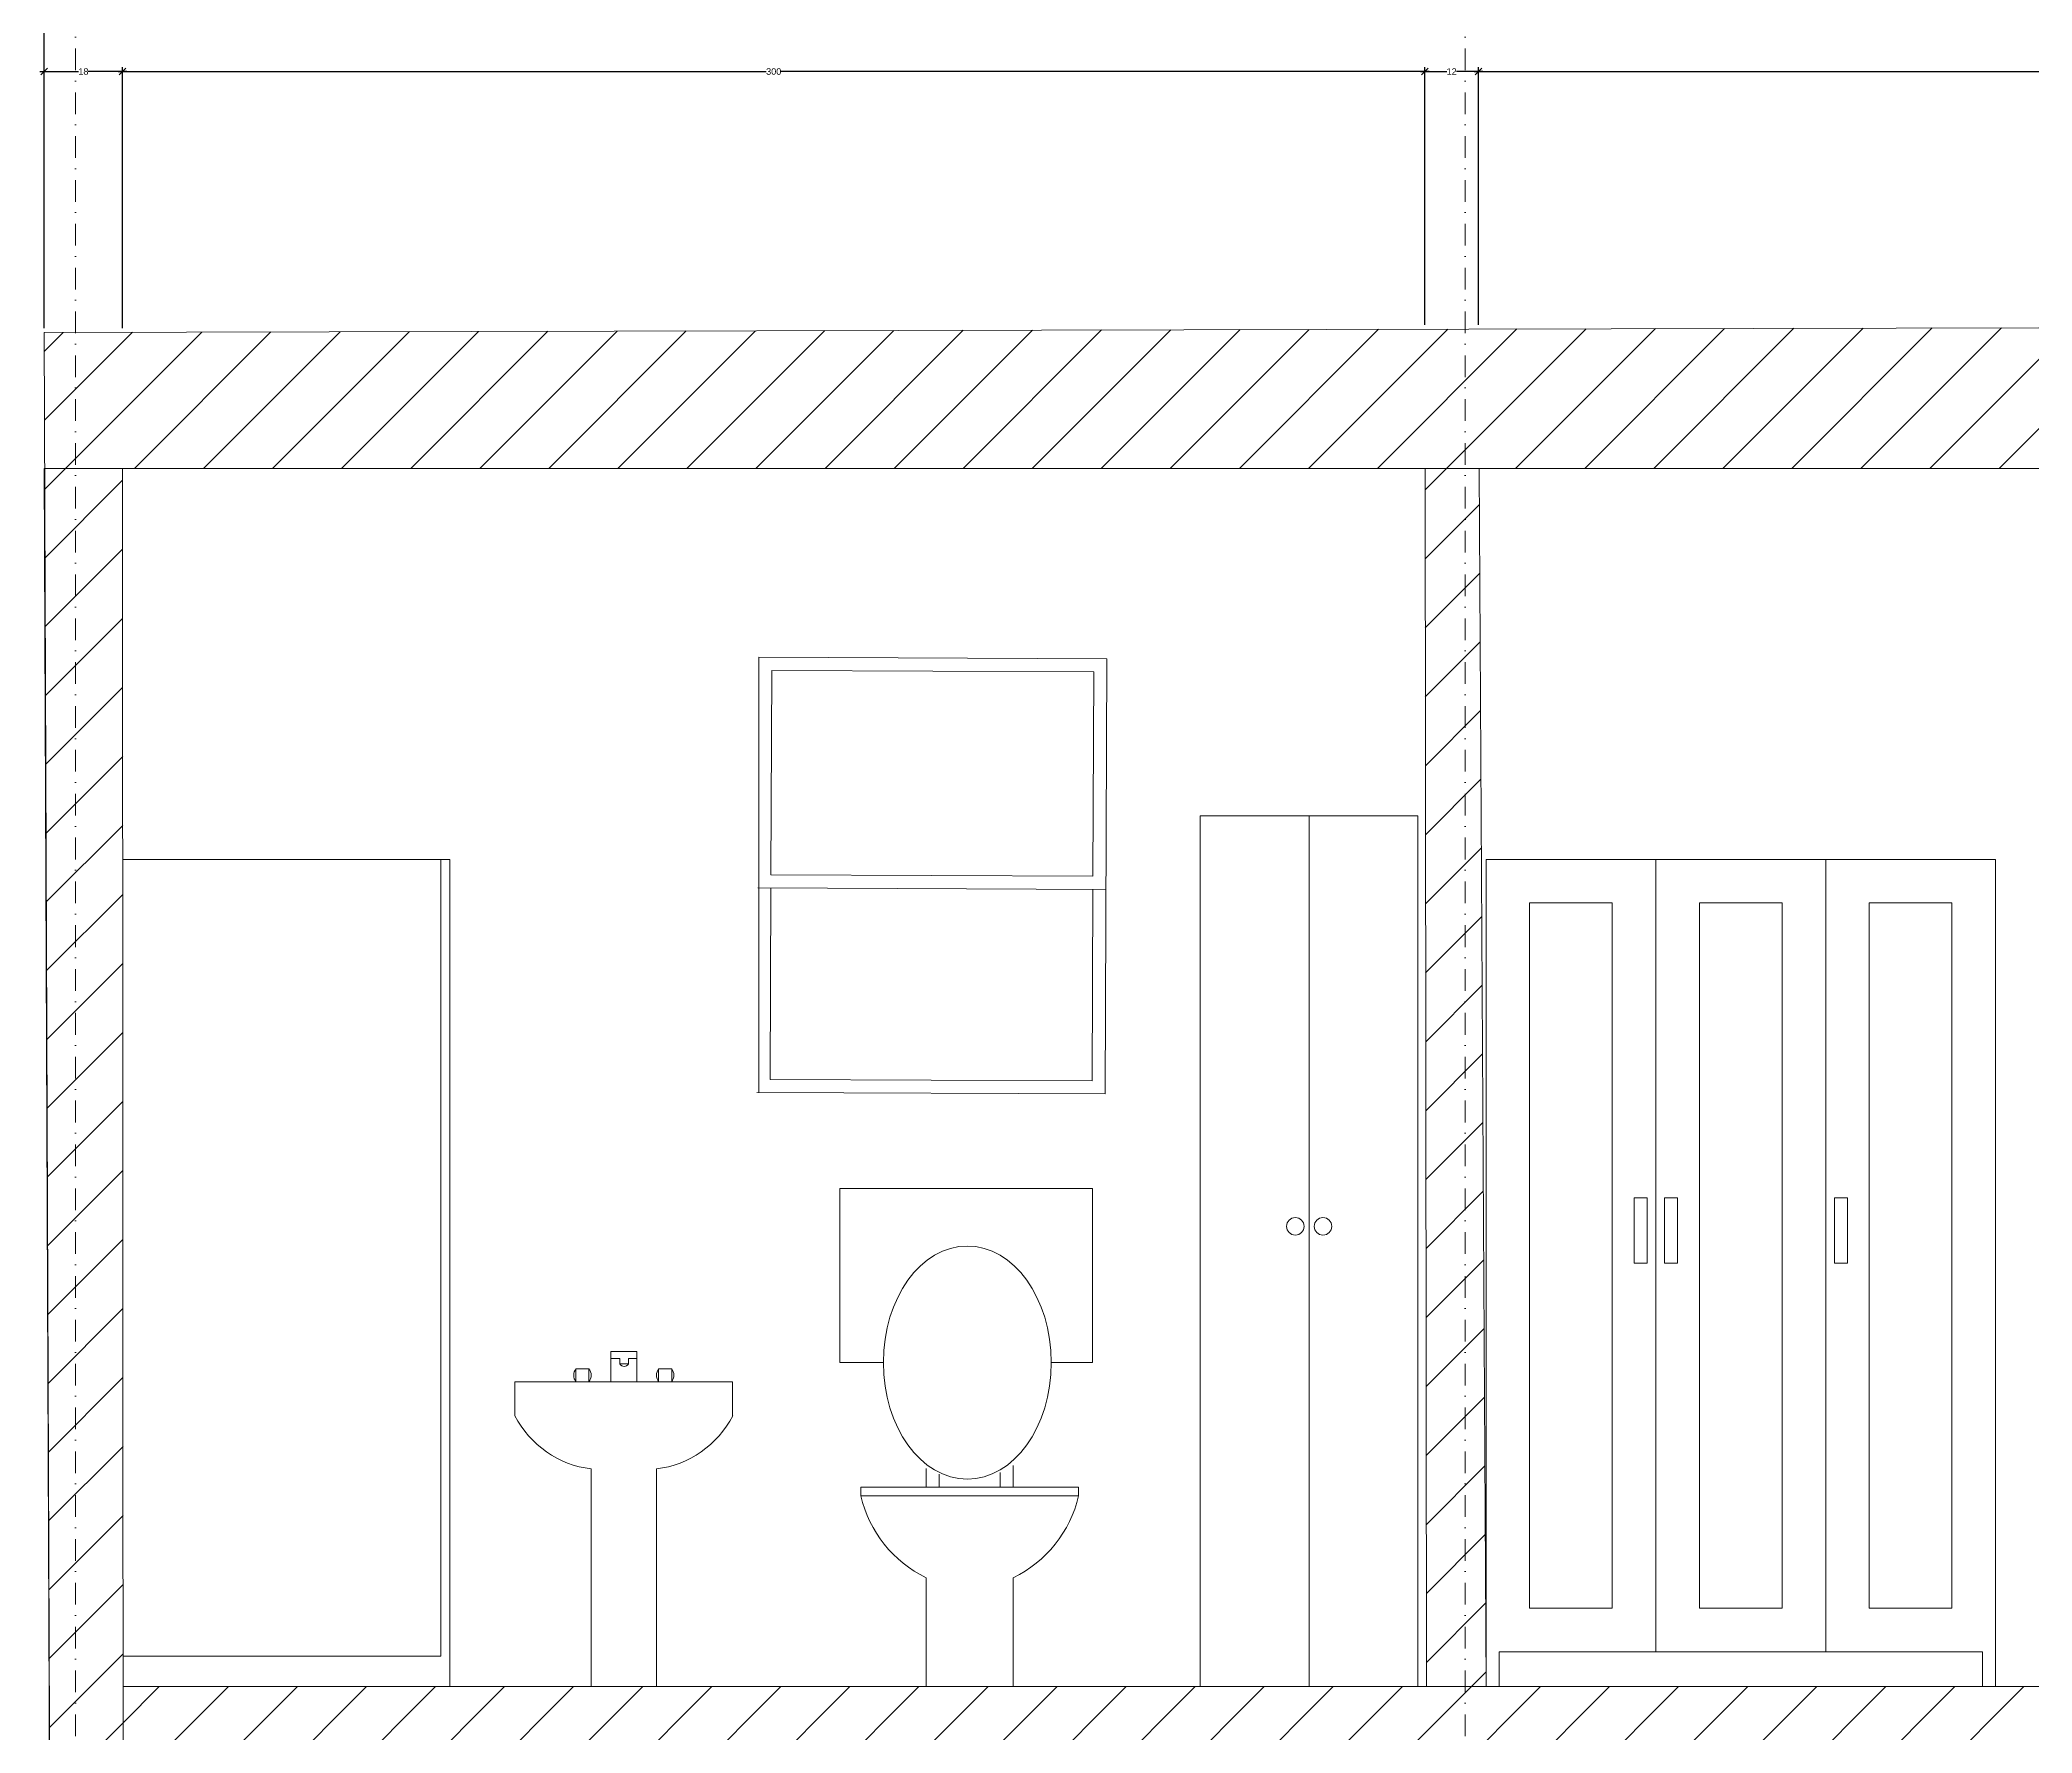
# Model space of a CAD drawing. Header units: centimetres. Extents: x -3748 to 36104, y 2014 to 15840.
# Drawn here: x 229.4 to 688.4, y 5464.7 to 5854.8 of the extents above; entities that cross this region are included whole.
import ezdxf

# ---------------------------------------------------------------- set-up
doc = ezdxf.new("R2010")
doc.units = ezdxf.units.CM
doc.header["$MEASUREMENT"] = 0
doc.linetypes.add('DASHDOT', pattern=[1, 0.5, -0.25, 0, -0.25])
doc.layers.get('0').update_dxf_attribs({"lineweight": 18})
doc.layers.get('DEFPOINTS').update_dxf_attribs({"color": 210})
for name, color, linetype, lineweight in [('Arredi', 3, 'Continuous', 15), ('Dettagli', 3, 'Continuous', 18), ('linee', 252, 'DASHDOT', 13), ('Muri esterni', 1, 'Continuous', 30), ('Quote', 5, 'Continuous', 18), ('S.Finestre', 6, 'Continuous', 30)]:
    doc.layers.add(name, color=color, linetype=linetype, lineweight=lineweight)
doc.styles.get("Standard").update_dxf_attribs({"font": 'Arial.ttf'})
doc.dimstyles.get("Standard").update_dxf_attribs({"dimtxt": 1.5, "dimasz": 1.5, "dimexe": 1, "dimexo": 1, "dimgap": 0.09, "dimtad": 0, "dimdec": 0, "dimzin": 0, "dimdsep": 46, "dimtxsty": 'Standard', "dimblk": 'OBLIQUE', "dimblk1": 'OBLIQUE', "dimblk2": 'OBLIQUE', "dimcen": 0.09, "dimdle": 1, "dimadec": 0, "dimazin": 0, "dimtfac": 1, "dimtdec": 0, "dimtofl": 0, "dimtmove": 0, "dimatfit": 3, "dimldrblk": 'OBLIQUE', "dimfxl": 1, "dimtolj": 1, "dimtzin": 0, "dimarcsym": 0})

# ---------------------------------------------------------------- blocks, each defined once
blk = doc.blocks.new('_Oblique')
at = {"color": 0, "linetype": 'ByBlock', "lineweight": -2}
blk.add_line((-0.5, -0.5), (0.5, 0.5), dxfattribs=at)
blk = doc.blocks.new('*D37')
at = {"layer": 'DEFPOINTS', "color": 0, "transparency": 16777216}
for p in [(886.81, 5980.27), (886.81, 5788.92), (230.42, 5787.38)]:
    blk.add_point(p, dxfattribs=at)
at = {"layer": 'Quote', "color": 0, "lineweight": -2, "transparency": 16777216}
for p, q in [((230.42, 5788.38), (230.42, 5981.27)), ((886.81, 5789.92), (886.81, 5981.27)), ((229.42, 5980.27), (556.86, 5980.27)), ((887.81, 5980.27), (560.38, 5980.27))]:
    blk.add_line(p, q, dxfattribs=at)
at = {"layer": 'Quote', "color": 0, "lineweight": -2, "transparency": 16777216, "xscale": 1.5, "yscale": 1.5, "zscale": 1.5, "rotation": 180}
blk.add_blockref('_Oblique', (230.42, 5980.27), dxfattribs=at)
at = {"layer": 'Quote', "color": 0, "lineweight": -2, "transparency": 16777216, "xscale": 1.5, "yscale": 1.5, "zscale": 1.5}
blk.add_blockref('_Oblique', (886.81, 5980.27), dxfattribs=at)
at = {"layer": 'Quote', "color": 0, "transparency": 16777216, "insert": (558.62, 5980.27), "char_height": 1.5, "attachment_point": 5}
blk.add_mtext('\\A1;656', dxfattribs=at)
blk = doc.blocks.new('*D38')
at = {"layer": 'DEFPOINTS', "color": 0, "transparency": 16777216}
for p in [(248.48, 5847.48), (230.42, 5787.38), (248.48, 5787.38)]:
    blk.add_point(p, dxfattribs=at)
at = {"layer": 'Quote', "color": 0, "lineweight": -2, "transparency": 16777216}
for p, q in [((229.42, 5847.48), (238.36, 5847.48)), ((230.42, 5788.38), (230.42, 5848.48)), ((249.48, 5847.48), (240.54, 5847.48)), ((248.48, 5788.38), (248.48, 5848.48))]:
    blk.add_line(p, q, dxfattribs=at)
at = {"layer": 'Quote', "color": 0, "lineweight": -2, "transparency": 16777216, "xscale": 1.5, "yscale": 1.5, "zscale": 1.5, "rotation": 180}
blk.add_blockref('_Oblique', (230.42, 5847.48), dxfattribs=at)
at = {"layer": 'Quote', "color": 0, "lineweight": -2, "transparency": 16777216, "xscale": 1.5, "yscale": 1.5, "zscale": 1.5}
blk.add_blockref('_Oblique', (248.48, 5847.48), dxfattribs=at)
at = {"layer": 'Quote', "color": 0, "transparency": 16777216, "insert": (239.45, 5847.48), "char_height": 1.5, "attachment_point": 5}
blk.add_mtext('\\A1;18', dxfattribs=at)
blk = doc.blocks.new('*D39')
at = {"layer": 'DEFPOINTS', "color": 0, "transparency": 16777216}
for p in [(548.5, 5847.48), (548.5, 5788.12), (248.48, 5787.38)]:
    blk.add_point(p, dxfattribs=at)
at = {"layer": 'Quote', "color": 0, "lineweight": -2, "transparency": 16777216}
for p, q in [((247.48, 5847.48), (396.75, 5847.48)), ((248.48, 5788.38), (248.48, 5848.48)), ((549.5, 5847.48), (400.23, 5847.48)), ((548.5, 5789.12), (548.5, 5848.48))]:
    blk.add_line(p, q, dxfattribs=at)
at = {"layer": 'Quote', "color": 0, "lineweight": -2, "transparency": 16777216, "xscale": 1.5, "yscale": 1.5, "zscale": 1.5, "rotation": 180}
blk.add_blockref('_Oblique', (248.48, 5847.48), dxfattribs=at)
at = {"layer": 'Quote', "color": 0, "lineweight": -2, "transparency": 16777216, "xscale": 1.5, "yscale": 1.5, "zscale": 1.5}
blk.add_blockref('_Oblique', (548.5, 5847.48), dxfattribs=at)
at = {"layer": 'Quote', "color": 0, "transparency": 16777216, "insert": (398.49, 5847.48), "char_height": 1.5, "attachment_point": 5}
blk.add_mtext('\\A1;300', dxfattribs=at)
blk = doc.blocks.new('*D40')
at = {"layer": 'DEFPOINTS', "color": 0, "transparency": 16777216}
for p in [(560.85, 5847.48), (548.5, 5788.12), (560.85, 5788.15)]:
    blk.add_point(p, dxfattribs=at)
at = {"layer": 'Quote', "color": 0, "lineweight": -2, "transparency": 16777216}
for p, q in [((547.5, 5847.48), (553.6, 5847.48)), ((548.5, 5789.12), (548.5, 5848.48)), ((561.85, 5847.48), (555.76, 5847.48)), ((560.85, 5789.15), (560.85, 5848.48))]:
    blk.add_line(p, q, dxfattribs=at)
at = {"layer": 'Quote', "color": 0, "lineweight": -2, "transparency": 16777216, "xscale": 1.5, "yscale": 1.5, "zscale": 1.5, "rotation": 180}
blk.add_blockref('_Oblique', (548.5, 5847.48), dxfattribs=at)
at = {"layer": 'Quote', "color": 0, "lineweight": -2, "transparency": 16777216, "xscale": 1.5, "yscale": 1.5, "zscale": 1.5}
blk.add_blockref('_Oblique', (560.85, 5847.48), dxfattribs=at)
at = {"layer": 'Quote', "color": 0, "transparency": 16777216, "insert": (554.68, 5847.48), "char_height": 1.5, "attachment_point": 5}
blk.add_mtext('\\A1;12', dxfattribs=at)
blk = doc.blocks.new('*D41')
at = {"layer": 'DEFPOINTS', "color": 0, "transparency": 16777216}
for p in [(872.21, 5847.48), (560.85, 5788.15), (872.21, 5788.88)]:
    blk.add_point(p, dxfattribs=at)
at = {"layer": 'Quote', "color": 0, "lineweight": -2, "transparency": 16777216}
for p, q in [((559.85, 5847.48), (715.02, 5847.48)), ((560.85, 5789.15), (560.85, 5848.48)), ((873.21, 5847.48), (718.04, 5847.48)), ((872.21, 5789.88), (872.21, 5848.48))]:
    blk.add_line(p, q, dxfattribs=at)
at = {"layer": 'Quote', "color": 0, "lineweight": -2, "transparency": 16777216, "xscale": 1.5, "yscale": 1.5, "zscale": 1.5, "rotation": 180}
blk.add_blockref('_Oblique', (560.85, 5847.48), dxfattribs=at)
at = {"layer": 'Quote', "color": 0, "lineweight": -2, "transparency": 16777216, "xscale": 1.5, "yscale": 1.5, "zscale": 1.5}
blk.add_blockref('_Oblique', (872.21, 5847.48), dxfattribs=at)
at = {"layer": 'Quote', "color": 0, "transparency": 16777216, "insert": (716.53, 5847.48), "char_height": 1.5, "attachment_point": 5}
blk.add_mtext('\\A1;311', dxfattribs=at)

msp = doc.modelspace()

# ---------------------------------------------------------------- hatches: boundary and pattern name
at = {"layer": 'Dettagli'}
h = msp.add_hatch(dxfattribs=at)
h.set_pattern_fill('ANSI31', color=256, scale=90)
h.paths.add_polyline_path([(562.72, 5452.92), (548.92, 5452.92), (549.18, 5244.32), (563.72, 5244.32)])
h.paths.add_polyline_path([(561.03, 5756.04), (548.54, 5756.04), (548.89, 5475.39), (562.61, 5475.39)])
h.paths.add_polyline_path([(886.81, 5788.92), (230.42, 5787.38), (230.54, 5756.04), (886.81, 5756.04)])
h.paths.add_polyline_path([(886.81, 5756.04), (872.12, 5756.04), (870.83, 5244.32), (886.81, 5244.32)])
h = msp.add_hatch(dxfattribs=at)
h.set_pattern_fill('ANSI31', color=256, scale=90)
h.paths.add_polyline_path([(248.48, 5756.04), (230.54, 5756.04), (232.47, 5244.55), (248.72, 5244.53)])
h = msp.add_hatch(dxfattribs=at)
h.set_pattern_fill('ANSI31', color=256, scale=90)
h.paths.add_polyline_path([(871.41, 5475.39), (248.61, 5475.39), (248.62, 5452.92), (871.36, 5452.92)])

# ---------------------------------------------------------------- linework, layer by layer
at = {"layer": 'Arredi', "lineweight": 0}
for p, q in [((601.72, 5483.42), (601.72, 5665.97)), ((640.84, 5483.42), (640.84, 5665.97)), ((453.68, 5521.32), (453.68, 5526.31)), ((433.62, 5521.32), (433.62, 5525.67)), ((436.63, 5521.32), (436.63, 5524.31)), ((450.67, 5521.32), (450.67, 5524.74)), ((453.68, 5500.47), (453.68, 5475.39))]:
    msp.add_line(p, q, dxfattribs=at)
for points in [[(496.73, 5475.39), (496.73, 5676), (546.89, 5676), (546.89, 5475.39)], [(521.81, 5676), (521.81, 5475.39)], [(323.84, 5475.39), (323.84, 5665.97), (248.51, 5665.97)], [(248.61, 5482.41), (321.83, 5482.41), (321.83, 5665.97)], [(562.61, 5475.39), (562.61, 5665.97), (679.96, 5665.97), (679.96, 5475.39)], [(572.64, 5493.45), (572.64, 5655.94), (591.69, 5655.94), (591.69, 5493.45), (572.64, 5493.45)], [(611.75, 5493.45), (611.75, 5655.94), (630.81, 5655.94), (630.81, 5493.45), (611.75, 5493.45)], [(650.87, 5493.45), (650.87, 5655.94), (669.93, 5655.94), (669.93, 5493.45), (650.87, 5493.45)], [(423.75, 5550.04), (413.72, 5550.04), (413.72, 5590.16), (471.9, 5590.16), (471.9, 5550.04), (462.45, 5550.04)], [(599.72, 5588.02), (596.71, 5588.02), (596.71, 5572.97), (599.72, 5572.97), (599.72, 5588.02)], [(606.74, 5588.02), (603.73, 5588.02), (603.73, 5572.97), (606.74, 5572.97), (606.74, 5588.02)], [(645.86, 5588.02), (642.85, 5588.02), (642.85, 5572.97), (645.86, 5572.97), (645.86, 5588.02)], [(360.95, 5545.6), (360.95, 5552.62), (366.97, 5552.62), (366.97, 5545.6)], [(360.95, 5552.62), (360.95, 5550.97), (363.04, 5550.97), (363.04, 5549.72), (365.04, 5549.72), (365.04, 5550.97), (366.97, 5550.97)], [(338.88, 5537.77), (338.88, 5545.6), (389.03, 5545.6), (389.03, 5537.77)], [(352.93, 5545.6), (352.93, 5548.61), (355.93, 5548.61), (355.93, 5545.6)], [(371.98, 5545.6), (371.98, 5548.61), (374.99, 5548.61), (374.99, 5545.6)], [(356.44, 5475.39), (356.44, 5525.54)], [(371.48, 5525.54), (371.48, 5475.39)], [(418.57, 5519.31), (418.57, 5521.32), (468.72, 5521.32), (468.72, 5519.31), (418.57, 5519.31)], [(433.62, 5500.47), (433.62, 5475.39)], [(562.61, 5475.39), (565.62, 5475.39), (565.62, 5483.42), (676.95, 5483.42), (676.95, 5475.39), (679.96, 5475.39)]]:
    msp.add_lwpolyline(points, dxfattribs=at)
for centre in [(518.67, 5581.42), (525.03, 5581.42)]:
    msp.add_circle(centre, 2.01, dxfattribs=at)
for centre, radius, start, end in [((364.04, 5550.34), 1.18, 211.9826, 328.0174), ((354.93, 5547.11), 2.5, 143.0652, 216.9348), ((353.93, 5547.11), 2.5, 323.0652, 36.9348), ((373.98, 5547.11), 2.5, 143.0652, 216.9348), ((372.99, 5547.11), 2.5, 323.0652, 36.9348), ((359.21, 5548.23), 22.86, 207.2338, 263.0374), ((368.71, 5548.23), 22.86, 276.9626, 332.7662), ((445.76, 5525.59), 27.9, 193.0042, 244.2076), ((441.54, 5525.59), 27.9, 295.7924, 346.9958)]:
    msp.add_arc(centre, radius, start, end, dxfattribs=at)
msp.add_ellipse((443.1, 5550.04), major_axis=(0, -26.85), ratio=0.720583, dxfattribs=at)
at = {"layer": 'linee', "ltscale": 10}
for p, q in [((237.66, 6095.18), (237.66, 4840.6)), ((557.78, 6095.18), (557.78, 4840.6))]:
    msp.add_line(p, q, dxfattribs=at)
at = {"layer": 'Muri esterni', "lineweight": 0}
for points in [[(230.42, 5787.38), (886.81, 5788.92), (886.81, 5244.32), (232.47, 5244.32)], [(230.42, 5756.04), (248.48, 5756.04), (248.72, 5244.32), (232.47, 5244.32)]]:
    msp.add_lwpolyline(points, close=True, dxfattribs=at)
for points in [[(230.42, 5756.04), (886.81, 5756.04)], [(548.89, 5475.39), (548.54, 5756.04), (561.03, 5756.04), (562.61, 5475.39)], [(248.61, 5475.39), (871.41, 5475.39)]]:
    msp.add_lwpolyline(points, dxfattribs=at)
at = {"layer": 'S.Finestre', "lineweight": 0}
for p, q in [((475.26, 5712.2), (395.04, 5712.53)), ((395.04, 5712.53), (395.04, 5612.26)), ((475.26, 5712.2), (474.84, 5611.93)), ((398.04, 5709.51), (397.84, 5662.39)), ((472.24, 5709.2), (398.04, 5709.51)), ((472.24, 5709.2), (472.04, 5662.08)), ((397.83, 5659.38), (397.64, 5615.26)), ((472.03, 5659.07), (471.85, 5614.95)), ((471.85, 5614.95), (397.64, 5615.26)), ((474.84, 5611.93), (394.62, 5612.26))]:
    msp.add_line(p, q, dxfattribs=at)
for points in [[(394.82, 5659.39), (475.04, 5659.06)], [(397.84, 5662.39), (472.04, 5662.08)]]:
    msp.add_lwpolyline(points, dxfattribs=at)

# ---------------------------------------------------------------- dimensions: what is measured, and where the dimension line sits
at = {"layer": 'Quote'}
for base, p2, picture, middle in [((886.81, 5980.27), (886.81, 5788.92), '*D37', (558.62, 5980.27)), ((248.48, 5847.48), (248.48, 5787.38), '*D38', (239.45, 5847.48))]:
    dim = msp.add_linear_dim(base=base, p1=(230.42, 5787.38), p2=p2, dimstyle='Standard', dxfattribs=at)
    dim.commit()
    dim.dimension.update_dxf_attribs({"geometry": picture, "text_midpoint": middle})
for base, p1, p2, picture, middle in [((548.5, 5847.48), (248.48, 5787.38), (548.5, 5788.12), '*D39', (398.49, 5847.48)), ((560.85, 5847.48), (548.5, 5788.12), (560.85, 5788.15), '*D40', (554.68, 5847.48)), ((872.21, 5847.48), (560.85, 5788.15), (872.21, 5788.88), '*D41', (716.53, 5847.48))]:
    dim = msp.add_linear_dim(base=base, p1=p1, p2=p2, dimstyle='Standard', override={"dimtmove": 1}, dxfattribs=at)
    dim.commit()
    dim.dimension.update_dxf_attribs({"geometry": picture, "text_midpoint": middle})

doc.saveas('drawing.dxf')
